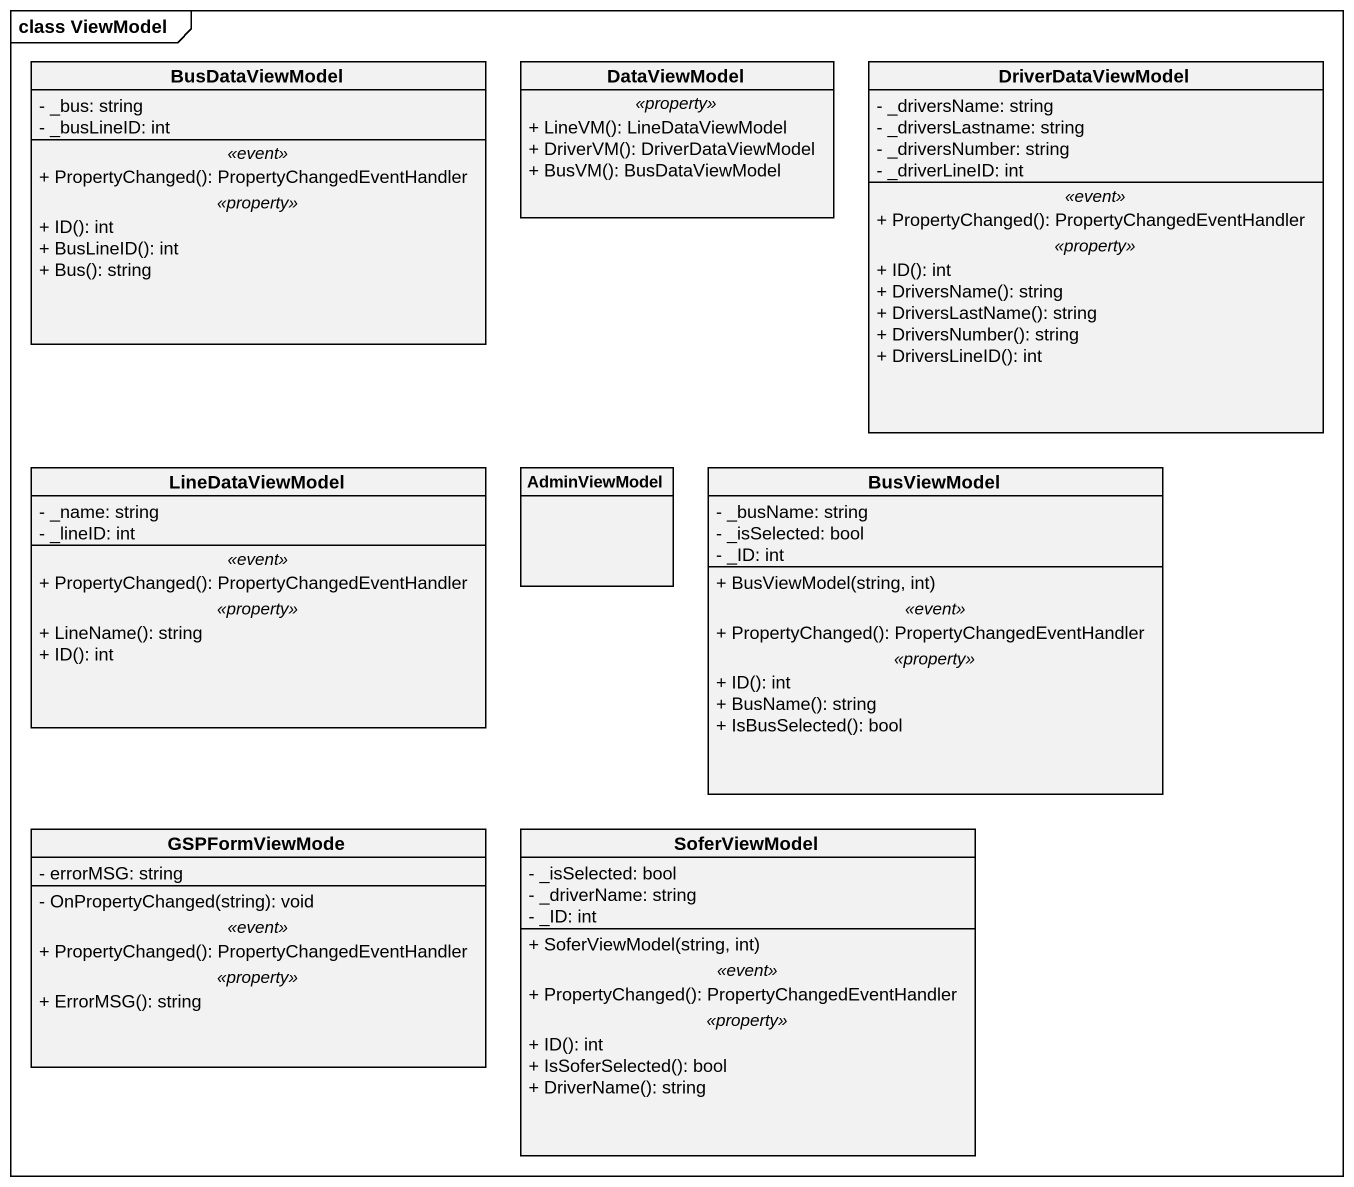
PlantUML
@startuml
mainframe class ViewModel
hide circle
hide empty members
skinparam classAttributeIconSize 0
class BusDataViewModel {
  - _bus: string
  - _busLineID: int
  .. <<event>> ..
  + PropertyChanged(): PropertyChangedEventHandler
  .. <<property>> ..
  + ID(): int
  + BusLineID(): int
  + Bus(): string
}
class DataViewModel {
  .. <<property>> ..
  + LineVM(): LineDataViewModel
  + DriverVM(): DriverDataViewModel
  + BusVM(): BusDataViewModel
}
class DriverDataViewModel {
  - _driversName: string
  - _driversLastname: string
  - _driversNumber: string
  - _driverLineID: int
  .. <<event>> ..
  + PropertyChanged(): PropertyChangedEventHandler
  .. <<property>> ..
  + ID(): int
  + DriversName(): string
  + DriversLastName(): string
  + DriversNumber(): string
  + DriversLineID(): int
}
class LineDataViewModel {
  - _name: string
  - _lineID: int
  .. <<event>> ..
  + PropertyChanged(): PropertyChangedEventHandler
  .. <<property>> ..
  + LineName(): string
  + ID(): int
}
class AdminViewModel
class BusViewModel {
  - _busName: string
  - _isSelected: bool
  - _ID: int
  --
  + BusViewModel(string, int)
  .. <<event>> ..
  + PropertyChanged(): PropertyChangedEventHandler
  .. <<property>> ..
  + ID(): int
  + BusName(): string
  + IsBusSelected(): bool
}
class GSPFormViewMode {
  - errorMSG: string
  --
  - OnPropertyChanged(string): void
  .. <<event>> ..
  + PropertyChanged(): PropertyChangedEventHandler
  .. <<property>> ..
  + ErrorMSG(): string
}
class SoferViewModel {
  - _isSelected: bool
  - _driverName: string
  - _ID: int
  --
  + SoferViewModel(string, int)
  .. <<event>> ..
  + PropertyChanged(): PropertyChangedEventHandler
  .. <<property>> ..
  + ID(): int
  + IsSoferSelected(): bool
  + DriverName(): string
}
@enduml
